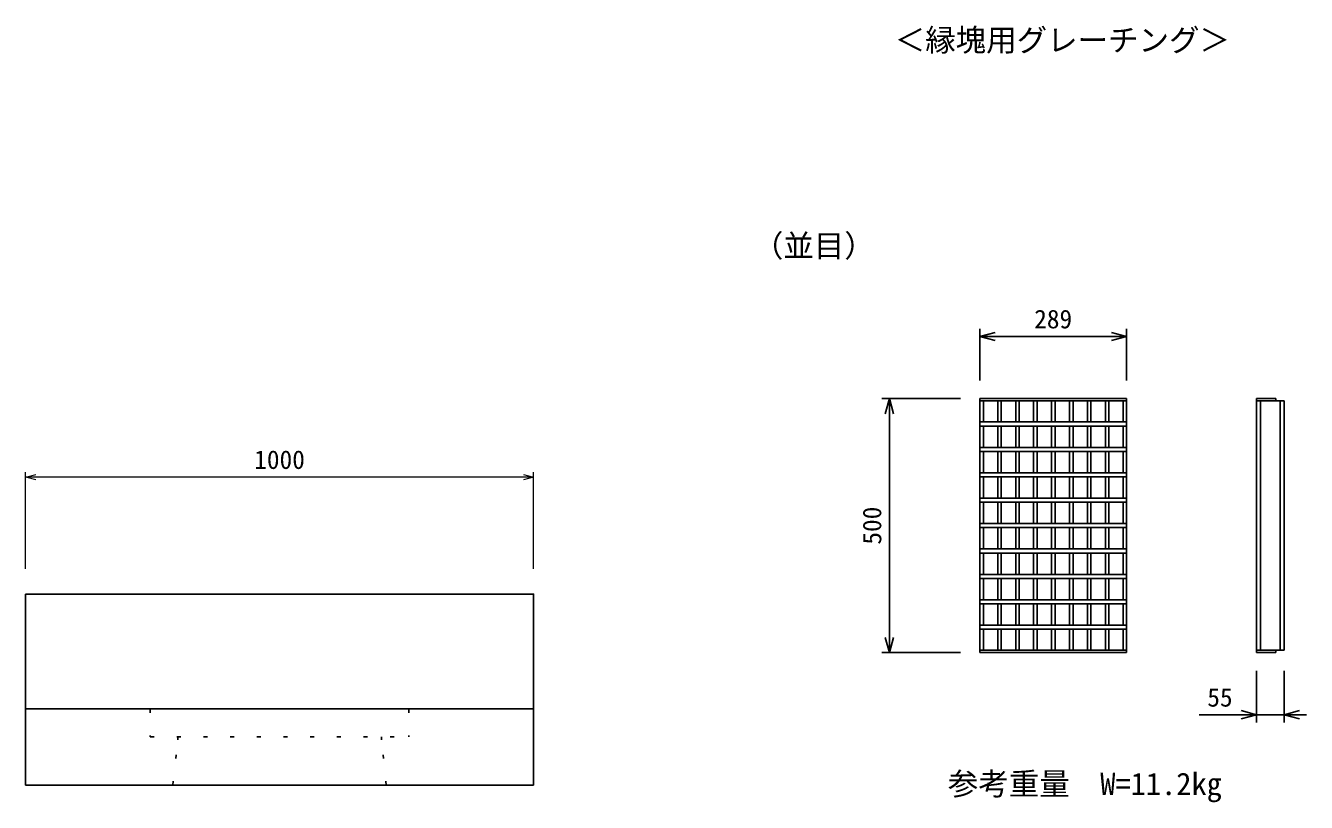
# Model space of a CAD drawing. Units: millimetres, scale not verified. Extents: x -12600 to 12600, y -8910 to 8910.
# Drawn here: x -8014 to -5492, y 2261 to 3790 of the extents above; entities that cross this region are included whole.
import ezdxf
from ezdxf.enums import TextEntityAlignment as Align

# ---------------------------------------------------------------- set-up
doc = ezdxf.new("R2010")
doc.units = ezdxf.units.MM
doc.header["$LTSCALE"] = 30
doc.linetypes.add('DOTTED', pattern=[1.75, 0.25, -1.5])
for name, color, linetype, lineweight in [('0-0_DIM', 7, 'Continuous', 13), ('0-2_HATCH', 6, 'Continuous', 25), ('0-5_OUTLINE', 3, 'Continuous', 25), ('0-6_OUTLINE2', 4, 'DOTTED', 25), ('0-7_TXT', 7, 'Continuous', 25)]:
    doc.layers.add(name, color=color, linetype=linetype, lineweight=lineweight)
doc.styles.add('ＭＳ ゴシック', font='')
doc.styles.get('ＭＳ ゴシック').set_extended_font_data('MS Gothic')

msp = doc.modelspace()

# ---------------------------------------------------------------- linework, layer by layer
at = {"layer": '0-0_DIM', "lineweight": 25}
for p, q in [((-6134.98, 3092), (-6134.98, 3193.59)), ((-5845.98, 3178.59), (-6134.98, 3178.59)), ((-5845.98, 3092), (-5845.98, 3193.59)), ((-6172.98, 3056.28), (-6327.98, 3056.28)), ((-6312.98, 3056.28), (-6312.98, 2556.28)), ((-6172.98, 2556.28), (-6327.98, 2556.28)), ((-5590.58, 2520.55), (-5590.58, 2418.97)), ((-5535.58, 2520.55), (-5535.58, 2418.97)), ((-5703.19, 2433.97), (-5590.58, 2433.97)), ((-5535.58, 2433.97), (-5590.58, 2433.97)), ((-5535.58, 2433.97), (-5492.11, 2433.97))]:
    msp.add_line(p, q, dxfattribs=at)
at = {"layer": '0-0_DIM'}
for p, q in [((-8013.51, 2721.44), (-8013.51, 2911.77)), ((-7013.51, 2901.77), (-8013.51, 2901.77)), ((-7013.51, 2721.44), (-7013.51, 2911.77))]:
    msp.add_line(p, q, dxfattribs=at)
at = {"layer": '0-0_DIM', "lineweight": 25}
for points in [[(-6104.98, 3170.55), (-6134.98, 3178.59), (-6104.98, 3186.63)], [(-5875.98, 3170.55), (-5845.98, 3178.59), (-5875.98, 3186.63)], [(-6321.02, 3026.28), (-6312.98, 3056.28), (-6304.94, 3026.28)], [(-6321.02, 2586.28), (-6312.98, 2556.28), (-6304.94, 2586.28)], [(-5620.58, 2425.93), (-5590.58, 2433.97), (-5620.58, 2442.01)], [(-5505.58, 2442.01), (-5535.58, 2433.97), (-5505.58, 2425.93)]]:
    msp.add_lwpolyline(points, dxfattribs=at)
at = {"layer": '0-0_DIM'}
for points in [[(-7993.51, 2896.41), (-8013.51, 2901.77), (-7993.51, 2907.13)], [(-7033.51, 2907.13), (-7013.51, 2901.77), (-7033.51, 2896.41)]]:
    msp.add_lwpolyline(points, dxfattribs=at)
at = {"layer": '0-2_HATCH'}
for p, q in [((-6134.98, 3056.28), (-5845.98, 3056.28)), ((-6134.98, 2556.28), (-6134.98, 3056.28)), ((-6134.98, 3051.78), (-5845.98, 3051.78)), ((-6127.98, 3051.78), (-6127.98, 3010.28)), ((-6099.68, 3051.78), (-6099.68, 3010.28)), ((-6092.68, 3051.78), (-6092.68, 3010.28)), ((-6064.38, 3051.78), (-6064.38, 3010.28)), ((-6057.38, 3051.78), (-6057.38, 3010.28)), ((-6029.08, 3051.78), (-6029.08, 3010.28)), ((-6022.08, 3051.78), (-6022.08, 3010.28)), ((-5993.78, 3051.78), (-5993.78, 3010.28)), ((-5986.78, 3051.78), (-5986.78, 3010.28)), ((-5958.48, 3051.78), (-5958.48, 3010.28)), ((-5951.48, 3051.78), (-5951.48, 3010.28)), ((-5923.18, 3051.78), (-5923.18, 3010.28)), ((-5916.18, 3051.78), (-5916.18, 3010.28)), ((-5887.88, 3051.78), (-5887.88, 3010.28)), ((-5880.88, 3051.78), (-5880.88, 3010.28)), ((-5852.98, 3051.78), (-5852.98, 3010.28)), ((-5845.98, 3056.28), (-5845.98, 2556.28)), ((-5590.58, 3056.28), (-5590.58, 2556.28)), ((-5590.58, 3056.28), (-5552.58, 3056.28)), ((-5590.58, 3051.78), (-5535.58, 3051.78)), ((-5582.58, 3051.78), (-5582.58, 2560.78)), ((-5552.58, 3056.28), (-5552.58, 3051.78)), ((-5543.58, 3051.78), (-5543.58, 2560.78)), ((-5535.58, 3051.78), (-5535.58, 2560.78)), ((-6134.98, 3010.28), (-5845.98, 3010.28)), ((-6134.98, 3002.28), (-5845.98, 3002.28)), ((-6127.98, 3002.28), (-6127.98, 2960.28)), ((-6099.68, 3002.28), (-6099.68, 2960.28)), ((-6092.68, 3002.28), (-6092.68, 2960.28)), ((-6064.38, 3002.28), (-6064.38, 2960.28)), ((-6057.38, 3002.28), (-6057.38, 2960.28)), ((-6029.08, 3002.28), (-6029.08, 2960.28)), ((-6022.08, 3002.28), (-6022.08, 2960.28)), ((-5993.78, 3002.28), (-5993.78, 2960.28)), ((-5986.78, 3002.28), (-5986.78, 2960.28)), ((-5958.48, 3002.28), (-5958.48, 2960.28)), ((-5951.48, 3002.28), (-5951.48, 2960.28)), ((-5923.18, 3002.28), (-5923.18, 2960.28)), ((-5916.18, 3002.28), (-5916.18, 2960.28)), ((-5887.88, 3002.28), (-5887.88, 2960.28)), ((-5880.88, 3002.28), (-5880.88, 2960.28)), ((-5852.98, 3002.28), (-5852.98, 2960.28)), ((-6134.98, 2960.28), (-5845.98, 2960.28)), ((-6134.98, 2952.28), (-5845.98, 2952.28)), ((-6127.98, 2952.28), (-6127.98, 2910.28)), ((-6099.68, 2952.28), (-6099.68, 2910.28)), ((-6092.68, 2952.28), (-6092.68, 2910.28)), ((-6064.38, 2952.28), (-6064.38, 2910.28)), ((-6057.38, 2952.28), (-6057.38, 2910.28)), ((-6029.08, 2952.28), (-6029.08, 2910.28)), ((-6022.08, 2952.28), (-6022.08, 2910.28)), ((-5993.78, 2952.28), (-5993.78, 2910.28)), ((-5986.78, 2952.28), (-5986.78, 2910.28)), ((-5958.48, 2952.28), (-5958.48, 2910.28)), ((-5951.48, 2952.28), (-5951.48, 2910.28)), ((-5923.18, 2952.28), (-5923.18, 2910.28)), ((-5916.18, 2952.28), (-5916.18, 2910.28)), ((-5887.88, 2952.28), (-5887.88, 2910.28)), ((-5880.88, 2952.28), (-5880.88, 2910.28)), ((-5852.98, 2952.28), (-5852.98, 2910.28)), ((-6134.98, 2910.28), (-5845.98, 2910.28)), ((-6134.98, 2902.28), (-5845.98, 2902.28)), ((-6127.98, 2902.28), (-6127.98, 2860.28)), ((-6099.68, 2902.28), (-6099.68, 2860.28)), ((-6092.68, 2902.28), (-6092.68, 2860.28)), ((-6064.38, 2902.28), (-6064.38, 2860.28)), ((-6057.38, 2902.28), (-6057.38, 2860.28)), ((-6029.08, 2902.28), (-6029.08, 2860.28)), ((-6022.08, 2902.28), (-6022.08, 2860.28)), ((-5993.78, 2902.28), (-5993.78, 2860.28)), ((-5986.78, 2902.28), (-5986.78, 2860.28)), ((-5958.48, 2902.28), (-5958.48, 2860.28)), ((-5951.48, 2902.28), (-5951.48, 2860.28)), ((-5923.18, 2902.28), (-5923.18, 2860.28)), ((-5916.18, 2902.28), (-5916.18, 2860.28)), ((-5887.88, 2902.28), (-5887.88, 2860.28)), ((-5880.88, 2902.28), (-5880.88, 2860.28)), ((-5852.98, 2902.28), (-5852.98, 2860.28)), ((-6134.98, 2860.28), (-5845.98, 2860.28)), ((-6134.98, 2852.28), (-5845.98, 2852.28)), ((-6127.98, 2852.28), (-6127.98, 2810.28)), ((-6099.68, 2852.28), (-6099.68, 2810.28)), ((-6092.68, 2852.28), (-6092.68, 2810.28)), ((-6064.38, 2852.28), (-6064.38, 2810.28)), ((-6057.38, 2852.28), (-6057.38, 2810.28)), ((-6029.08, 2852.28), (-6029.08, 2810.28)), ((-6022.08, 2852.28), (-6022.08, 2810.28)), ((-5993.78, 2852.28), (-5993.78, 2810.28)), ((-5986.78, 2852.28), (-5986.78, 2810.28)), ((-5958.48, 2852.28), (-5958.48, 2810.28)), ((-5951.48, 2852.28), (-5951.48, 2810.28)), ((-5923.18, 2852.28), (-5923.18, 2810.28)), ((-5916.18, 2852.28), (-5916.18, 2810.28)), ((-5887.88, 2852.28), (-5887.88, 2810.28)), ((-5880.88, 2852.28), (-5880.88, 2810.28)), ((-5852.98, 2852.28), (-5852.98, 2810.28)), ((-6134.98, 2810.28), (-5845.98, 2810.28)), ((-6134.98, 2802.28), (-5845.98, 2802.28)), ((-6127.98, 2802.28), (-6127.98, 2760.28)), ((-6099.68, 2802.28), (-6099.68, 2760.28)), ((-6092.68, 2802.28), (-6092.68, 2760.28)), ((-6064.38, 2802.28), (-6064.38, 2760.28)), ((-6057.38, 2802.28), (-6057.38, 2760.28)), ((-6029.08, 2802.28), (-6029.08, 2760.28)), ((-6022.08, 2802.28), (-6022.08, 2760.28)), ((-5993.78, 2802.28), (-5993.78, 2760.28)), ((-5986.78, 2802.28), (-5986.78, 2760.28)), ((-5958.48, 2802.28), (-5958.48, 2760.28)), ((-5951.48, 2802.28), (-5951.48, 2760.28)), ((-5923.18, 2802.28), (-5923.18, 2760.28)), ((-5916.18, 2802.28), (-5916.18, 2760.28)), ((-5887.88, 2802.28), (-5887.88, 2760.28)), ((-5880.88, 2802.28), (-5880.88, 2760.28)), ((-5852.98, 2802.28), (-5852.98, 2760.28)), ((-6134.98, 2760.28), (-5845.98, 2760.28)), ((-6134.98, 2752.28), (-5845.98, 2752.28)), ((-6127.98, 2752.28), (-6127.98, 2710.28)), ((-6099.68, 2752.28), (-6099.68, 2710.28)), ((-6092.68, 2752.28), (-6092.68, 2710.28)), ((-6064.38, 2752.28), (-6064.38, 2710.28)), ((-6057.38, 2752.28), (-6057.38, 2710.28)), ((-6029.08, 2752.28), (-6029.08, 2710.28)), ((-6022.08, 2752.28), (-6022.08, 2710.28)), ((-5993.78, 2752.28), (-5993.78, 2710.28)), ((-5986.78, 2752.28), (-5986.78, 2710.28)), ((-5958.48, 2752.28), (-5958.48, 2710.28)), ((-5951.48, 2752.28), (-5951.48, 2710.28)), ((-5923.18, 2752.28), (-5923.18, 2710.28)), ((-5916.18, 2752.28), (-5916.18, 2710.28)), ((-5887.88, 2752.28), (-5887.88, 2710.28)), ((-5880.88, 2752.28), (-5880.88, 2710.28)), ((-5852.98, 2752.28), (-5852.98, 2710.28)), ((-6134.98, 2710.28), (-5845.98, 2710.28)), ((-6134.98, 2702.28), (-5845.98, 2702.28)), ((-6127.98, 2702.28), (-6127.98, 2660.28)), ((-6099.68, 2702.28), (-6099.68, 2660.28)), ((-6092.68, 2702.28), (-6092.68, 2660.28)), ((-6064.38, 2702.28), (-6064.38, 2660.28)), ((-6057.38, 2702.28), (-6057.38, 2660.28)), ((-6029.08, 2702.28), (-6029.08, 2660.28)), ((-6022.08, 2702.28), (-6022.08, 2660.28)), ((-5993.78, 2702.28), (-5993.78, 2660.28)), ((-5986.78, 2702.28), (-5986.78, 2660.28)), ((-5958.48, 2702.28), (-5958.48, 2660.28)), ((-5951.48, 2702.28), (-5951.48, 2660.28)), ((-5923.18, 2702.28), (-5923.18, 2660.28)), ((-5916.18, 2702.28), (-5916.18, 2660.28)), ((-5887.88, 2702.28), (-5887.88, 2660.28)), ((-5880.88, 2702.28), (-5880.88, 2660.28)), ((-5852.98, 2702.28), (-5852.98, 2660.28)), ((-6134.98, 2660.28), (-5845.98, 2660.28)), ((-6134.98, 2652.28), (-5845.98, 2652.28)), ((-6127.98, 2652.28), (-6127.98, 2610.28)), ((-6099.68, 2652.28), (-6099.68, 2610.28)), ((-6092.68, 2652.28), (-6092.68, 2610.28)), ((-6064.38, 2652.28), (-6064.38, 2610.28)), ((-6057.38, 2652.28), (-6057.38, 2610.28)), ((-6029.08, 2652.28), (-6029.08, 2610.28)), ((-6022.08, 2652.28), (-6022.08, 2610.28)), ((-5993.78, 2652.28), (-5993.78, 2610.28)), ((-5986.78, 2652.28), (-5986.78, 2610.28)), ((-5958.48, 2652.28), (-5958.48, 2610.28)), ((-5951.48, 2652.28), (-5951.48, 2610.28)), ((-5923.18, 2652.28), (-5923.18, 2610.28)), ((-5916.18, 2652.28), (-5916.18, 2610.28)), ((-5887.88, 2652.28), (-5887.88, 2610.28)), ((-5880.88, 2652.28), (-5880.88, 2610.28)), ((-5852.98, 2652.28), (-5852.98, 2610.28)), ((-6134.98, 2610.28), (-5845.98, 2610.28)), ((-6134.98, 2602.28), (-5845.98, 2602.28)), ((-6127.98, 2602.28), (-6127.98, 2560.78)), ((-6099.68, 2602.28), (-6099.68, 2560.78)), ((-6092.68, 2602.28), (-6092.68, 2560.78)), ((-6064.38, 2602.28), (-6064.38, 2560.78)), ((-6057.38, 2602.28), (-6057.38, 2560.78)), ((-6029.08, 2602.28), (-6029.08, 2560.78)), ((-6022.08, 2602.28), (-6022.08, 2560.78)), ((-5993.78, 2602.28), (-5993.78, 2560.78)), ((-5986.78, 2602.28), (-5986.78, 2560.78)), ((-5958.48, 2602.28), (-5958.48, 2560.78)), ((-5951.48, 2602.28), (-5951.48, 2560.78)), ((-5923.18, 2602.28), (-5923.18, 2560.78)), ((-5916.18, 2602.28), (-5916.18, 2560.78)), ((-5887.88, 2602.28), (-5887.88, 2560.78)), ((-5880.88, 2602.28), (-5880.88, 2560.78)), ((-5852.98, 2602.28), (-5852.98, 2560.78)), ((-5845.98, 2560.78), (-6134.98, 2560.78)), ((-6134.98, 2556.28), (-5845.98, 2556.28)), ((-5590.58, 2560.78), (-5535.58, 2560.78)), ((-5590.58, 2556.28), (-5552.58, 2556.28)), ((-5552.58, 2556.28), (-5552.58, 2560.78))]:
    msp.add_line(p, q, dxfattribs=at)
at = {"layer": '0-5_OUTLINE'}
for p, q in [((-8013.51, 2671.44), (-8013.51, 2295.44)), ((-8013.51, 2445.44), (-7013.51, 2445.44)), ((-8013.51, 2295.44), (-7013.51, 2295.44))]:
    msp.add_line(p, q, dxfattribs=at)
msp.add_lwpolyline([(-8013.51, 2671.44), (-7013.51, 2671.44), (-7013.51, 2295.44)], dxfattribs=at)
at = {"layer": '0-6_OUTLINE2'}
for p, q in [((-7259.01, 2445.44), (-7259.01, 2390.44)), ((-7723.51, 2295.44), (-7714.01, 2384.44)), ((-7714.01, 2390.44), (-7714.01, 2384.44)), ((-7313.01, 2390.44), (-7313.01, 2384.44)), ((-7303.51, 2295.44), (-7313.01, 2384.44))]:
    msp.add_line(p, q, dxfattribs=at)
msp.add_lwpolyline([(-7768.01, 2445.44), (-7768.01, 2390.44), (-7259.01, 2390.44)], dxfattribs=at)

# ---------------------------------------------------------------- texts
at = {"layer": '0-0_DIM', "style": 'ＭＳ ゴシック'}
for s, p in [('289', (-6027.98, 3183.59)), ('1000', (-7563.51, 2906.77)), ('55', (-5687.22, 2438.97))]:
    msp.add_text(s, height=36.66, dxfattribs=at).set_placement(p, align=Align.BOTTOM_LEFT)
msp.add_text('500', height=36.66, rotation=90, dxfattribs=at).set_placement((-6317.98, 2768.78), align=Align.BOTTOM_LEFT)
at = {"layer": '0-7_TXT', "style": 'ＭＳ ゴシック'}
for s, p in [('＜縁塊用グレーチング＞', (-6302.51, 3726.81)), ('（並目）', (-6581.81, 3321.96)), ('参考重量\u3000W=11.2kg', (-6197.93, 2262.74))]:
    msp.add_text(s, height=43.99, dxfattribs=at).set_placement(p, align=Align.BOTTOM_LEFT)

doc.saveas('drawing.dxf')
